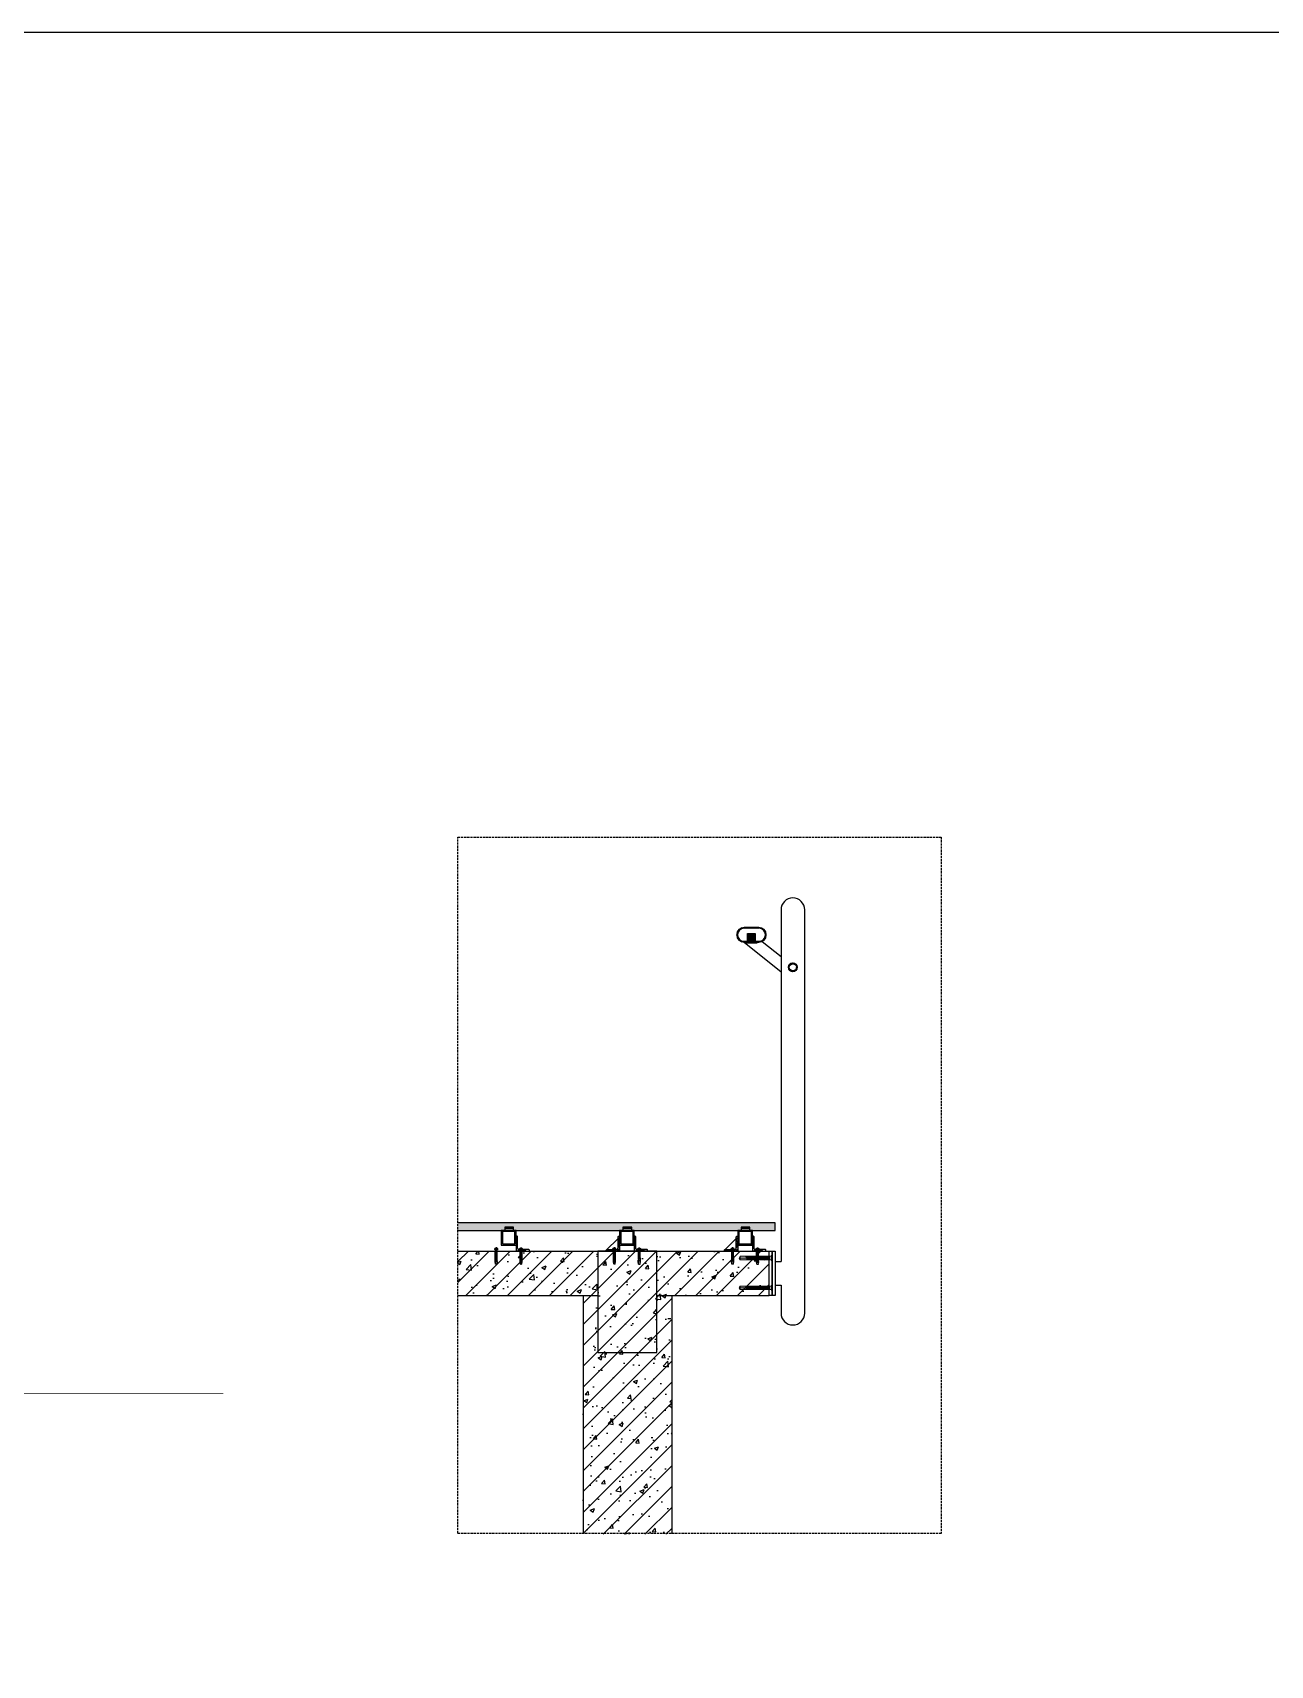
# Model space of a CAD drawing. Extents: x -1831 to 48883, y -18226 to 10907.
# Drawn here: x 4915 to 9102, y -217 to 5309 of the extents above; entities that cross this region are included whole.
import ezdxf

# ---------------------------------------------------------------- set-up
doc = ezdxf.new("R2010")
doc.units = 0
doc.header["$LTSCALE"] = 10
doc.header["$MEASUREMENT"] = 0
doc.linetypes.add('DASH', pattern=[0.35, 0.25, -0.1])
for name, color, linetype in [('0-1', 1, 'Continuous'), ('____服务设施', 4, 'Continuous'), ('HJ(XT)-配景(其它)', 8, 'Continuous')]:
    doc.layers.add(name, color=color, linetype=linetype)
doc.styles.add('dim_font', font='ISOCP', dxfattribs={"width": 0.8, "bigfont": 'HZTXT'})
pattern_1 = [(45.00000000000001, (-194492299.2820024, 130484054.8184752), (-10.77630734528299, 10.77630734528299), []), (45.00000000000001, (-194492295.6898984, 130484054.8184752), (-10.77630734528299, 10.77630734528299), []), (45.00000000000001, (-194492292.0977944, 130484054.8184752), (-10.77630734528299, 10.77630734528299), []), (45.00000000000001, (-194492288.5056824, 130484054.8184752), (-10.77630734528299, 10.77630734528299), [])]
pattern_2 = [(45.00000000000001, (-194491899.2820024, 130484054.8184752), (-10.77630734528299, 10.77630734528299), []), (45.00000000000001, (-194491895.6898984, 130484054.8184752), (-10.77630734528299, 10.77630734528299), []), (45.00000000000001, (-194491892.0977944, 130484054.8184752), (-10.77630734528299, 10.77630734528299), []), (45.00000000000001, (-194491888.5056824, 130484054.8184752), (-10.77630734528299, 10.77630734528299), [])]

# ---------------------------------------------------------------- blocks, each defined once
blk = doc.blocks.new('A$C0A9333B6')
at = {"layer": 'HJ(XT)-配景(其它)', "color": 1, "linetype": 'DASH'}
for p, q in [((-4.466163769594601, 2.95355942155328), (-10.4661637695946, 2.95355942155328)), ((-10.4661637695946, 2.95355942155328), (-10.4661637695946, -13.04644057844649)), ((-4.466163769594601, 2.95355942155328), (-4.46616376959463, -13.04644057844649)), ((-4.447743607665416, 4.551718475470523), (-4.447743607665416, -14.39421847546936)), ((-4.000000000029104, 4.551718475470523), (-4.447743607665416, 4.551718475470523)), ((-4.000000000029104, -14.39421847546936), (-4.000000000029104, 4.551718475470523)), ((64.16140201549149, 0.8720531440157373), (34.21205471561774, -0.04644057844673455)), ((64.16140201549149, 0.8720531440157373), (64.16140201549149, -1.127946855984263)), ((34.21205471561774, -2.046440578446735), (-12.50588482086263, -2.04644057844672)), ((-12.50588482086263, -2.04644057844672), (-12.50588482086263, -8.046440578446493)), ((34.21205471561774, -8.046440578446962), (-12.50588482086263, -8.046440578446493)), ((-4.46616376959463, -13.04644057844649), (-10.4661637695946, -13.04644057844649)), ((-4.447743607665416, -14.39421847546936), (-4.000000000029104, -14.39421847546936)), ((34.21205471561774, -0.04644057844673455), (2.494115179137367, -0.04644057844673455)), ((2.494115179137367, -0.04644057844673455), (2.494115179137367, -10.04644057844662)), ((33.98258605311227, -10.04644057844696), (2.494115179137367, -10.04644057844662)), ((64.16140201549149, -10.96493430090977), (34.21205471561774, -10.04644057844696)), ((73.1106774201248, -0.9226674559212853), (34.4415231569341, -2.046440578446735)), ((73.11067742012483, -9.170213700972866), (34.4415231569341, -8.046440578446962)), ((64.16140201549149, -8.964934300909775), (64.16140201549149, -10.96493430090977)), ((73.1106774201248, -0.9226674559212853), (73.11067742012483, -9.170213700972866))]:
    blk.add_line(p, q, dxfattribs=at)
for points in [[(-12.3670375586004, -1.927348196687433), (-11.72864771565415, -8.194504611333457, 10.80356157906058)], [(-11.66344052408309, -1.927348196687433), (-11.02505068113683, -8.194504611333457, 10.80356157906058)], [(-10.88986257246779, -1.768558456635049), (-10.46616376959463, -5.928064908131148, 10.80356157906058)]]:
    blk.add_lwpolyline(points, format="xyb", dxfattribs=at)
at = {"layer": 'HJ(XT)-配景(其它)', "color": 1, "style": 'dim_font', "width": 0.8, "flags": 9}
for tag in ['YSIZE', 'XSIZE']:
    blk.add_attdef(tag, (-4.471157936005909, -5.72180610343554), '', height=0.5, rotation=270, dxfattribs=at)
blk = doc.blocks.new('化学螺栓')
at = {"layer": '____服务设施', "lineweight": 0}
h = blk.add_hatch(dxfattribs=at)
h.set_pattern_fill('DOTS', color=150, scale=0.75, style=0)
h.set_pattern_definition([(0, (-146.4073792406434, 0), (0.5953124999999999, 1.190625), [0, -1.190625])])
h.paths.add_polyline_path([(-116.1744095653339, 5), (-39.22421636377476, 5), (-8, 5), (-8, 8), (-141.7885770871271, 8), (-141.7885770871271, 0), (-113.1886807844967, 0)])
h.paths.add_polyline_path([(-113.1886807844967, 0), (-141.7885770871271, 0), (-141.7885770871271, -8), (-39.22421636377476, -8), (-8, -8), (-8, -5), (-110.2029520036594, -5)])
h.paths.add_polyline_path([(-141.7885770871271, 0), (-146.4073792406434, 0), (-141.7885770871271, -8)])
h.paths.add_polyline_path([(-141.7885770871271, 8), (-146.4073792406434, 0), (-141.7885770871271, 0)])
at = {"layer": '____服务设施', "color": 150, "lineweight": 5}
for p, q in [((-146.4073792406434, 0), (-141.7885770871271, 8)), ((-141.7885770871271, 8), (-146.4073792406434, 0)), ((-141.7885770871271, -8), (-146.4073792406434, 0)), ((-146.4073792406434, 0), (-141.7885770871271, -8)), ((-146.4073792406434, 0), (-141.7885770871271, 0)), ((-141.7885770871271, 0), (-146.4073792406434, 0)), ((0, 8), (-141.7885770871271, 8)), ((-141.7885770871271, -8), (-141.7885770871271, 8)), ((-141.7885770871271, 8), (-141.7885770871271, 0)), ((-141.7885770871271, 0), (-141.7885770871271, 8)), ((-141.7885770871271, 0), (-141.7885770871271, -8)), ((-141.7885770871271, -8), (-141.7885770871271, 0)), ((-39.22421636377476, 5), (-116.1744095653339, 5)), ((-116.1744095653339, 5), (-39.22421636377476, 5)), ((-116.1744095653339, 5), (-110.2029520036594, -5)), ((-113.1886807844967, 0), (-116.1744095653339, 5)), ((-110.2029520036594, -5), (-113.1886807844967, 0)), ((0, 12.51021241830313), (3.002450980391586, 12.51021241830313)), ((3.002450980391586, 12.51021241830313), (3.002450980391586, -12.51021241830313)), ((1.818989403545856e-12, -8), (-141.7885770871271, -8)), ((-141.7885770871271, -8), (-39.22421636377476, -8)), ((-8, -5), (-110.2029520036594, -5)), ((-92.86857782635343, -3.196767996501876), (-92.88071309784755, -3.196767996501876)), ((0, -12.51021241830313), (3.002450980391586, -12.51021241830313))]:
    blk.add_line(p, q, dxfattribs=at)
at = {"layer": '____服务设施', "color": 150, "linetype": 'Continuous', "lineweight": 5}
blk.add_line((-8, -8), (-8, 8), dxfattribs=at)
at = {"layer": '____服务设施', "color": 150, "lineweight": 5}
for points in [[(-141.7885770871271, 8), (-146.4073792406434, 0), (-141.7885770871271, 0)], [(-146.4073792406434, 0), (-141.7885770871271, -8), (-141.7885770871271, 0)]]:
    blk.add_lwpolyline(points, close=True, dxfattribs=at)
for points in [[(-141.7885770871271, 8), (-141.7885770871271, 0), (-113.1886807844967, 0), (-116.1744095653339, 5), (-8, 5)], [(0, 12.51021241830313), (1.818989403545856e-12, -12.51021241830313)]]:
    blk.add_lwpolyline(points, dxfattribs=at)
for centre, start in [((-120.6775940359094, 0), 1.979208055719335), ((-117.6775940359094, 0), 332.507659482957), ((-114.6775940359094, 0), 317.0762330873596), ((-111.6775940359094, 0), 317.0762330873596), ((-108.6775940359094, 0), 317.0762330873596), ((-105.6775940359094, 0), 317.0762330873596), ((-102.6775940359094, 0), 317.0762330873596), ((-99.67759403590935, 0), 317.0762330873596), ((-96.67759403590935, 0), 317.0762330873596), ((-93.67759403590935, 0), 317.0762330873596), ((-90.67759403590935, 0), 317.0762330873596), ((-87.67759403590935, 0), 317.0762330873596), ((-84.67759403590935, 0), 317.0762330873596), ((-81.67759403590935, 0), 317.0762330873596), ((-78.67759403590935, 0), 317.0762330873596), ((-75.67759403590935, 0), 317.0762330873596), ((-72.67759403590935, 0), 317.0762330873596), ((-69.67759403590935, 0), 317.0762330873596), ((-66.67759403590935, 0), 317.0762330873596), ((-63.67759403590935, 0), 317.0762330873596), ((-60.67759403590935, 0), 317.0762330873596), ((-57.67759403590935, 0), 317.0762330873596), ((-54.67759403590935, 0), 317.0762330873596), ((-51.67759403590935, 0), 317.0762330873596), ((-48.67759403590935, 0), 317.0762330873596), ((-45.67759403591117, 0), 317.0762330873596), ((-42.67759403591117, 0), 317.0762330873596), ((-39.67759403591117, 0), 317.0762330873596), ((-36.67759403591117, 0), 317.0762330873596), ((-33.67759403591117, 0), 317.0762330873596), ((-30.67759403591117, 0), 317.0762330873596), ((-27.67759403591117, 0), 317.0762330873596), ((-24.67759403591117, 0), 317.0762330873596), ((-21.67759403591117, 0), 317.0762330873596), ((-18.67759403591117, 0), 317.0762330873596), ((-15.67759403591117, 0), 317.0762330873596)]:
    blk.add_arc(centre, 7.34187786111238, start, 42.92376691264041, dxfattribs=at)

msp = doc.modelspace()

# ---------------------------------------------------------------- hatches: boundary and pattern name
h = msp.add_hatch()
h.set_pattern_fill('ANSI32', color=8)
h.set_pattern_definition([(45, (-16.65536296850041, 7.369999180875311), (-3.367596045400933, 3.367596045400933), []), (45, (-14.41029796850034, 7.369999180875311), (-3.367596045400933, 3.367596045400933), [])])
h.paths.add_polyline_path([(7321.671658381245, 2277.752559968292), (7371.671658384746, 2277.752559968292, -0.4142135623264747), (7393.671658381245, 2255.752559975296, -0.4142135624167398), (7371.67165837752, 2233.752559968292), (7359.671658381245, 2233.752559968292), (7359.671658381245, 2230.752559968292), (7371.67165837752, 2230.752559968292, 0.41421356241674), (7396.671658381245, 2255.752559975743, 0.4142135622858061), (7371.671658381245, 2280.752559968292), (7321.671658381245, 2280.752559968292, 0.4142135623730951), (7296.671658381245, 2255.752559968292, 0.4142135623730951), (7321.671658381245, 2230.752559968292), (7333.671658381245, 2230.752559968292), (7333.671658381245, 2233.752559968292), (7321.671658381245, 2233.752559968292, -0.4142135623730951), (7299.671658381245, 2255.752559968292, -0.4142135623730952)])
at = {"ltscale": 0.02}
h = msp.add_hatch(dxfattribs=at)
h.set_pattern_fill('ANSI31', color=8)
h.set_pattern_definition([(45, (-53286.11393671204, -10048.2400056075), (-1.122532015133644, 1.122532015133644), [])])
h.paths.add_polyline_path([(7333.671658381245, 2230.752559968292), (7333.671658381245, 2260.752559968292), (7359.671658381245, 2260.752559968292), (7359.671658381245, 2230.752559968292), (7364.315484306368, 2230.752559968292), (7364.315484306368, 2227.752559968292), (7327.214922176434, 2227.752559968292), (7327.214922176434, 2230.752559968292)])
h = msp.add_hatch()
h.set_pattern_fill('ANSI32', color=8)
h.set_pattern_definition([(45, (-8695.731593316636, 189.532054373085), (-3.367596045400933, 3.367596045400933), []), (45, (-8693.486528316636, 189.532054373085), (-3.367596045400933, 3.367596045400933), [])])
h.paths.add_polyline_path([(7471.671658381245, 2145.752559968292, 1), (7501.671658381245, 2145.752559968292, 1)])
h.paths.add_polyline_path([(7498.671658381245, 2145.752559968292, -1), (7474.671658381245, 2145.752559968292, -1)], flags=16)
h = msp.add_hatch()
h.set_pattern_fill('木纹02', color=8, scale=15)
h.set_pattern_definition([(0, (0, 0), (0, 60), [12, -18, 6, -24]), (0, (42, 1.5), (0, 60), [12, -48]), (0, (36, 4.5), (0, 60), [6, -54]), (0, (3, 6), (0, 60), [3, -42, 3, -12]), (0, (24, 9), (0, 60), [12, -18, 3, -27]), (0, (9, 10.5), (0, 60), [9, -51]), (0, (24, 12), (0, 60), [18, -42]), (0, (6, 13.5), (0, 60), [12, -48]), (0, (30, 15), (0, 60), [30, -30]), (0, (12, 18), (0, 60), [6, -18, 12, -24]), (0, (54, 19.5), (0, 60), [12, -48]), (0, (42, 21), (0, 60), [6, -54]), (0, (30, 22.5), (0, 60), [6, -54]), (0, (0, 24), (0, 60), [12, -48]), (0, (30, 25.5), (0, 60), [12, -48]), (0, (30, 28.5), (0, 60), [12, -12, 12, -24]), (0, (18, 31.5), (0, 60), [6, -30, 12, -12]), (0, (30, 33), (0, 60), [18, -42]), (0, (30, 36), (0, 60), [12, -48]), (0, (6, 37.5), (0, 60), [18, -24, 6, -12]), (0, (6, 40.5), (0, 60), [30, -30]), (0, (42, 42), (0, 60), [6, -54]), (0, (24, 43.5), (0, 60), [12, -48]), (0, (12, 45), (0, 60), [6, -24, 6, -24]), (0, (6, 46.5), (0, 60), [6, -18, 12, -24]), (0, (18, 48), (0, 60), [6, -30, 6, -18]), (0, (30, 49.5), (0, 60), [18, -42]), (0, (6, 52.5), (0, 60), [12, -48]), (0, (36, 54), (0, 60), [6, -54]), (0, (48, 55.5), (0, 60), [6, -54]), (14.03624347, (42, 4.5), (59.99999999828779, -2.194254777876381e-09), [6.180000000000001, -241.20633156]), (14.03624347, (48, 18), (59.99999999828779, -2.194254777876381e-09), [6.180000000000001, -241.20633156]), (14.03624347, (42, 54), (59.99999999828779, -2.194254777876381e-09), [6.180000000000001, -241.20633156]), (14.03624347, (24, 31.5), (59.99999999828779, -2.194254777876381e-09), [6.180000000000001, -241.20633156]), (14.03624347, (36, 40.5), (59.99999999828779, -2.194254777876381e-09), [6.180000000000001, -241.20633156]), (14.03624347, (42, 36), (59.99999999828779, -2.194254777876381e-09), [6.180000000000001, -241.20633156]), (14.03624347, (12, 46.5), (59.99999999828779, -2.194254777876381e-09), [6.180000000000001, -241.20633156]), (14.03624347, (36, 43.5), (59.99999999828779, -2.194254777876381e-09), [6.180000000000001, -241.20633156]), (14.03624347, (48, 21), (59.99999999828779, -2.194254777876381e-09), [12.36, -235.02633156]), (14.03624347, (42, 25.5), (59.99999999828779, -2.194254777876381e-09), [12.36, -235.02633156]), (14.03624347, (42, 28.5), (59.99999999828779, -2.194254777876381e-09), [12.36, -235.02633156]), (165.96375653, (24, 9), (-59.99999999828779, -2.194274761890824e-09), [6.180000000000001, -12.36, 6.180000000000001, -222.66633156]), (165.96375653, (12, 18), (-59.99999999828779, -2.194274761890824e-09), [6.180000000000001, -241.20633156]), (165.96375653, (12, 45), (-59.99999999828779, -2.194274761890824e-09), [12.36, -235.02633156]), (194.03624347, (42, 1.5), (-59.99999999828779, 2.194261439214529e-09), [6.180000000000001, -241.20633156]), (345.96375653, (54, 1.5), (59.9999999982878, 2.194239789865549e-09), [6.180000000000001, -241.20633156]), (345.96375653, (36, 22.5), (59.9999999982878, 2.194239789865549e-09), [6.180000000000001, -241.20633156]), (345.96375653, (48, 33), (59.9999999982878, 2.194239789865549e-09), [6.180000000000001, -241.20633156]), (345.96375653, (24, 37.5), (59.9999999982878, 2.194239789865549e-09), [6.180000000000001, -241.20633156]), (345.96375653, (18, 45), (59.9999999982878, 2.194239789865549e-09), [6.180000000000001, -241.20633156]), (345.96375653, (24, 48), (59.9999999982878, 2.194239789865549e-09), [6.180000000000001, -241.20633156]), (345.96375653, (24, 37.5), (59.9999999982878, 2.194239789865549e-09), [6.180000000000001, -241.20633156]), (345.96375653, (42, 46.5), (59.9999999982878, 2.194239789865549e-09), [24.72, -222.66633156]), (345.96375653, (6, 6), (59.9999999982878, 2.194239789865549e-09), [24.72, -222.66633156]), (345.96375653, (12, 10.5), (59.9999999982878, 2.194239789865549e-09), [24.72, -222.66633156]), (345.96375653, (18, 13.5), (59.9999999982878, 2.194239789865549e-09), [6.180000000000001, -12.36, 12.36, -216.48633156]), (345.96375653, (18, 18), (59.9999999982878, 2.194239789865549e-09), [12.36, -12.36, 12.36, -210.30633156]), (345.96375653, (12, 24), (59.9999999982878, 2.194239789865549e-09), [24.72, -222.66633156]), (345.96375653, (6, 28.5), (59.9999999982878, 2.194239789865549e-09), [24.72, -222.66633156]), (345.96375653, (6, 31.5), (59.9999999982878, 2.194239789865549e-09), [24.72, -222.66633156]), (345.96375653, (48, 49.5), (59.9999999982878, 2.194239789865549e-09), [6.180000000000001, -241.20633156]), (345.96376753, (54, 55.5), (59.99999999828668, 1.152136732185394e-05), [12.36, -235.02633156]), (345.96376753, (18, 52.5), (59.99999999828668, 1.152136732185394e-05), [12.36, -235.02633156]), (345.96375753, (12, 0), (59.99999999828778, 1.049391821772439e-06), [24.72, -222.66633156]), (345.96375753, (48, 42), (59.99999999828778, 1.049391821772439e-06), [18.54, -228.84633156]), (345.96375753, (54, 37.5), (59.99999999828778, 1.049391821772439e-06), [37.08, -210.30633156])])
h.paths.add_polyline_path([(6353.544700248502, 1280.52704996711), (6353.544700248502, 1255.52704996711), (7426.671658381245, 1255.52704996711), (7426.671658381245, 1280.52704996711)])
h = msp.add_hatch()
h.set_pattern_fill('钢筋混凝土', color=8, scale=20)
h.set_pattern_definition([(45, (3738.942355080864, 374.1827369743635), (-35.35533905932737, 35.35533905932738), []), (49.99999999999999, (3738.942355080864, 374.1827369743635), (143.4520365201507, -12.55042699651902), [15, -165]), (355, (3738.942355080864, 374.1827369743635), (-27.7502667226, 150.4384267400024), [12, -132]), (100.4514, (3750.896691068432, 373.1368689352323), (115.7018763428043, 137.8879084121907), [12.748038, -140.2284224]), (46.18420000000002, (3738.942355080864, 414.1827369743635), (213.4482097251289, -33.10380286580362), [22.49999999999993, -247.4999999999994]), (96.6356, (3756.729704066536, 411.4240755850126), (186.9325411097407, 194.8235741800883), [19.1220576, -210.3426]), (351.1842, (3738.942355080864, 414.1827369743635), (186.9323890267254, 194.8237201850649), [18, -198]), (21, (3758.942355080864, 404.1827369743635), (119.3814104236923, -80.52377813306776), [15, -165]), (326.0000000000001, (3758.942355080864, 404.1827369743635), (48.66306638431634, 145.0300090093706), [12, -132]), (71.4514, (3768.890801652691, 397.4724157863905), (168.044525716298, 64.50609934199048), [12.748038, -140.2284224]), (37.50000000000001, (3738.942355080864, 374.1827369743635), (2.431971063458134, 66.5787707662623), [0, -130.4, 0, -134, 0, -132.5]), (7.499999999999999, (3738.942355080864, 374.1827369743635), (52.61390748842972, 78.88234237647205), [0, -76.39999999999999, 0, -127.4, 0, -50.5]), (327.5, (3694.342355057022, 374.1827369743635), (106.7644872344818, -4.510974346875951), [0, -50, 0, -156, 0, -207]), (317.5, (3674.342355057022, 374.1827369743635), (116.6372338684772, 20.02099646646354), [0, -65, 0, -103.6, 0, -147])])
h.paths.add_polyline_path([(7076.671658381245, 227.5164682680418), (6776.671658381245, 227.5164682680418), (6776.671658381245, 1035.52704996711), (6353.544700248502, 1035.52704996711), (6353.544700248502, 1185.52704996711), (7406.671658381245, 1185.52704996711), (7406.671658381245, 1035.52704996711), (7076.671658381245, 1035.52704996711)])
at = {"layer": '0-1'}
h = msp.add_hatch(dxfattribs=at)
h.set_pattern_fill('ANSI34', color=256, scale=0.8, style=0)
h.set_pattern_definition([(45.00000000000001, (-194492699.2820024, 130484054.8184752), (-10.77630734528299, 10.77630734528299), []), (45.00000000000001, (-194492695.6898984, 130484054.8184752), (-10.77630734528299, 10.77630734528299), []), (45.00000000000001, (-194492692.0977944, 130484054.8184752), (-10.77630734528299, 10.77630734528299), []), (45.00000000000001, (-194492688.5056824, 130484054.8184752), (-10.77630734528299, 10.77630734528299), [])])
edge = h.paths.add_edge_path()
edge.add_line((6550.225146695397, 1235.52704996711), (6550.225146456978, 1185.52704996711))
edge.add_line((6550.225146456978, 1185.52704996711), (6595.225146456978, 1185.527049609482))
edge.add_line((6595.225146456978, 1185.527049609482), (6595.225146456978, 1188.877049633324))
edge.add_arc((6593.575146421215, 1188.877049692928), 1.650000035762788, 359.9999979302615, 449.9999979302457)
edge.add_line((6593.57514648082, 1190.527049728691), (6560.225146456978, 1190.5270498479))
edge.add_arc((6560.22514648678, 1195.527049818098), 4.999999970197678, 179.9999996584905, 269.99999965849054, ccw=False)
edge.add_line((6555.225146516583, 1195.5270498479), (6555.225146695397, 1233.877049871742))
edge.add_arc((6553.575146719239, 1233.877049871742), 1.649999976158142, 1.57909723194153e-11, 90)
edge.add_line((6553.575146719239, 1235.5270498479), (6550.225146695397, 1235.52704996711))
h = msp.add_hatch(dxfattribs=at)
h.set_pattern_fill('ANSI34', color=256, scale=0.8, style=0)
h.set_pattern_definition(pattern_1)
edge = h.paths.add_edge_path()
edge.add_line((6900.22514621856, 1235.52704996711), (6900.225146456978, 1185.52704996711))
edge.add_line((6900.225146456978, 1185.52704996711), (6855.225146456978, 1185.527049609482))
edge.add_line((6855.225146456978, 1185.527049609482), (6855.225146456978, 1188.877049633324))
edge.add_arc((6856.875146492741, 1188.877049692928), 1.650000035762788, 90.00000206975432, 180.0000020697385, ccw=False)
edge.add_line((6856.875146433136, 1190.527049728691), (6890.225146456978, 1190.5270498479))
edge.add_arc((6890.225146427176, 1195.527049818098), 4.999999970197678, 270.0000003415095, 360.0000003415095)
edge.add_line((6895.225146397373, 1195.5270498479), (6895.22514621856, 1233.877049871742))
edge.add_arc((6896.875146194718, 1233.877049871742), 1.649999976158142, 90, 179.9999999999842, ccw=False)
edge.add_line((6896.875146194718, 1235.5270498479), (6900.22514621856, 1235.52704996711))
h = msp.add_hatch(dxfattribs=at)
h.set_pattern_fill('ANSI34', color=256, scale=0.8, style=0)
h.set_pattern_definition(pattern_1)
edge = h.paths.add_edge_path()
edge.add_line((6950.225146695397, 1235.52704996711), (6950.225146456978, 1185.52704996711))
edge.add_line((6950.225146456978, 1185.52704996711), (6995.225146456978, 1185.527049609482))
edge.add_line((6995.225146456978, 1185.527049609482), (6995.225146456978, 1188.877049633324))
edge.add_arc((6993.575146421215, 1188.877049692928), 1.650000035762788, 359.9999979302615, 449.9999979302457)
edge.add_line((6993.57514648082, 1190.527049728691), (6960.225146456978, 1190.5270498479))
edge.add_arc((6960.22514648678, 1195.527049818098), 4.999999970197678, 179.9999996584905, 269.99999965849054, ccw=False)
edge.add_line((6955.225146516583, 1195.5270498479), (6955.225146695397, 1233.877049871742))
edge.add_arc((6953.575146719239, 1233.877049871742), 1.649999976158142, 1.57909723194153e-11, 90)
edge.add_line((6953.575146719239, 1235.5270498479), (6950.225146695397, 1235.52704996711))
h = msp.add_hatch(dxfattribs=at)
h.set_pattern_fill('ANSI34', color=256, scale=0.8, style=0)
h.set_pattern_definition(pattern_2)
edge = h.paths.add_edge_path()
edge.add_line((7300.22514621856, 1235.52704996711), (7300.225146456978, 1185.52704996711))
edge.add_line((7300.225146456978, 1185.52704996711), (7255.225146456978, 1185.527049609482))
edge.add_line((7255.225146456978, 1185.527049609482), (7255.225146456978, 1188.877049633324))
edge.add_arc((7256.875146492741, 1188.877049692928), 1.650000035762788, 90.00000206975432, 180.0000020697385, ccw=False)
edge.add_line((7256.875146433136, 1190.527049728691), (7290.225146456978, 1190.5270498479))
edge.add_arc((7290.225146427176, 1195.527049818098), 4.999999970197678, 270.0000003415095, 360.0000003415095)
edge.add_line((7295.225146397373, 1195.5270498479), (7295.22514621856, 1233.877049871742))
edge.add_arc((7296.875146194718, 1233.877049871742), 1.649999976158142, 90, 179.9999999999842, ccw=False)
edge.add_line((7296.875146194718, 1235.5270498479), (7300.22514621856, 1235.52704996711))
h = msp.add_hatch(dxfattribs=at)
h.set_pattern_fill('ANSI34', color=256, scale=0.8, style=0)
h.set_pattern_definition(pattern_2)
edge = h.paths.add_edge_path()
edge.add_line((7350.225146695397, 1235.52704996711), (7350.225146456978, 1185.52704996711))
edge.add_line((7350.225146456978, 1185.52704996711), (7395.225146456978, 1185.527049609482))
edge.add_line((7395.225146456978, 1185.527049609482), (7395.225146456978, 1188.877049633324))
edge.add_arc((7393.575146421215, 1188.877049692928), 1.650000035762788, 359.9999979302615, 449.9999979302457)
edge.add_line((7393.57514648082, 1190.527049728691), (7360.225146456978, 1190.5270498479))
edge.add_arc((7360.22514648678, 1195.527049818098), 4.999999970197678, 179.9999996584905, 269.99999965849054, ccw=False)
edge.add_line((7355.225146516583, 1195.5270498479), (7355.225146695397, 1233.877049871742))
edge.add_arc((7353.575146719239, 1233.877049871742), 1.649999976158142, 1.57909723194153e-11, 90)
edge.add_line((7353.575146719239, 1235.5270498479), (7350.225146695397, 1235.52704996711))

# ---------------------------------------------------------------- linework, layer by layer
msp.add_lwpolyline([(34395.74510664646, 5309.003172684221), (-1831.379536391942, 5309.003172684221), (-1831.379536391942, -5742.102019984086), (34395.74510664646, -5742.102019984086)], close=True)
at = {"color": 1, "linetype": 'DASH', "ltscale": 3}
msp.add_lwpolyline([(6353.544700248502, 2586.388514556646), (7988.994118182112, 2586.388514556646), (7988.994118182112, 229.9315249352803), (6353.544700248502, 229.9315249352803)], close=True, dxfattribs=at)
at = {"color": 6}
msp.add_lwpolyline([(7446.671658381245, 1070.52704996711), (7446.671658381245, 975.5270499671096, 0.9999999999999999), (7526.671658381245, 975.5270499671096), (7526.671658381245, 2340.52704996711, 0.9999999999999999), (7446.671658381245, 2340.52704996711), (7446.671658381245, 1150.52704996711)], format="xyb", dxfattribs=at)
at = {"color": 4}
msp.add_lwpolyline([(7359.671658381245, 2230.752559968292), (7371.671658381245, 2230.752559968292, 0.414213562373095), (7396.671658381245, 2255.752559975743), (7396.671658381245, 2255.752559968292, 0.4142135623730951), (7371.671658381245, 2280.752559968292), (7321.671658381245, 2280.752559968292, 0.414213562373095), (7296.671658381245, 2255.752559968292), (7296.671658381245, 2255.752559968292, 0.4142135623730951), (7321.671658381245, 2230.752559968292), (7333.671658381245, 2230.752559968292)], format="xyb", dxfattribs=at)
at = {"color": 8}
msp.add_lwpolyline([(7359.671658381245, 2233.752559968292), (7371.671658380797, 2233.752559968292, 0.4142135623731011), (7393.671658381245, 2255.752559975296, 0.4142135623730951), (7371.671658381245, 2277.752559968292), (7321.671658381245, 2277.752559968292, 0.4142135623730951), (7299.671658381245, 2255.752559968292, 0.4142135623730951), (7321.671658381245, 2233.752559968292), (7333.671658381245, 2233.752559968292)], format="xyb", dxfattribs=at)
for points in [[(7321.671658381245, 2230.752559968292), (7446.671658381245, 2130.752559968292)], [(7382.574508033944, 2233.255274145596), (7446.671658381245, 2181.977553867755)]]:
    msp.add_lwpolyline(points, dxfattribs=at)
at = {"color": 4, "ltscale": 0.001}
msp.add_lwpolyline([(7333.671658381245, 2230.752559968292), (7333.671658381245, 2260.752559968292), (7359.671658381245, 2260.752559968292), (7359.671658381245, 2230.752559968292), (7364.315484306368, 2230.752559968292), (7364.315484306368, 2227.752559968292), (7327.214922176434, 2227.752559968292), (7327.214922176434, 2230.752559968292)], close=True, dxfattribs=at)
at = {"color": 4}
for points in [[(6353.544700248502, 1255.52704996711), (7426.671658381245, 1255.52704996711), (7426.671658381245, 1280.52704996711), (6353.544700248502, 1280.52704996711)], [(6353.544700248502, 1185.52704996711), (7406.671658381245, 1185.52704996711)], [(7026.671658381245, 842.5270499671096), (7026.671658381245, 842.5270499671096), (7026.671658381245, 842.5270499671096), (7026.671658381245, 1185.52704996711), (6826.671658381245, 1185.52704996711), (6826.671658381245, 842.5270499671096), (7026.671658381245, 842.5270499671096)], [(7406.671658381245, 1035.52704996711), (7406.671658381245, 1185.52704996711)], [(7406.671658381245, 1035.52704996711), (7406.671658381245, 1185.52704996711)], [(6353.544700248502, 1035.52704996711), (6826.671658381245, 1035.52704996711)], [(6776.671658381245, 1035.52704996711), (6776.671658381245, 229.9315249352803)], [(7026.671658381245, 1035.52704996711), (7406.671658381245, 1035.52704996711)], [(7076.671658381245, 1035.52704996711), (7076.671658381245, 229.9315249352803)]]:
    msp.add_lwpolyline(points, dxfattribs=at)
at = {"color": 6}
for points in [[(7406.671658381245, 1185.52704996711), (7416.671658381245, 1185.52704996711), (7416.671658381245, 1035.52704996711), (7406.671658381245, 1035.52704996711), (7406.671658381245, 1185.52704996711)], [(7416.671658381245, 1185.52704996711), (7426.671658381245, 1185.52704996711), (7426.671658381245, 1035.52704996711), (7416.671658381245, 1035.52704996711), (7416.671658381245, 1185.52704996711)], [(7426.671658381245, 1150.52704996711), (7446.671658381245, 1150.52704996711)], [(7426.671658381245, 1070.52704996711), (7446.671658381245, 1070.52704996711)]]:
    msp.add_lwpolyline(points, dxfattribs=at)
at = {"color": 251, "linetype": 'DASH', "const_width": 3}
msp.add_lwpolyline([(5559.444097165717, 702.7836006927864), (430.9007523765904, 702.7836006927864)], dxfattribs=at)
at = {"color": 6}
msp.add_circle((7486.671658381245, 2145.752559968292), 15, dxfattribs=at)
at = {"color": 8}
msp.add_circle((7486.671658381245, 2145.752559968292), 12, dxfattribs=at)
at = {"layer": '0-1'}
for points in [[(6500.225146456978, 1255.52704996711), (6500.225146456978, 1205.52704996711), (6550.225146456978, 1205.52704996711), (6550.225146456978, 1255.52704996711), (6500.225146456978, 1255.52704996711)], [(6511.802127047798, 1266.348167606651), (6541.541189774296, 1266.348167606651)], [(6511.802127047798, 1264.686855264961), (6541.541189774296, 1264.686855264961)], [(6511.802127047798, 1263.468559690773), (6541.541189774296, 1263.468559690773)], [(6900.225146456978, 1255.52704996711), (6900.225146456978, 1205.52704996711), (6950.225146456978, 1205.52704996711), (6950.225146456978, 1255.52704996711), (6900.225146456978, 1255.52704996711)], [(6911.802127047798, 1266.348167606651), (6941.541189774296, 1266.348167606651)], [(6911.802127047798, 1264.686855264961), (6941.541189774296, 1264.686855264961)], [(6911.802127047798, 1263.468559690773), (6941.541189774296, 1263.468559690773)], [(7300.225146456978, 1255.52704996711), (7300.225146456978, 1205.52704996711), (7350.225146456978, 1205.52704996711), (7350.225146456978, 1255.52704996711), (7300.225146456978, 1255.52704996711)], [(7311.802127047798, 1266.348167606651), (7341.541189774296, 1266.348167606651)], [(7311.802127047798, 1264.686855264961), (7341.541189774296, 1264.686855264961)], [(7311.802127047798, 1263.468559690773), (7341.541189774296, 1263.468559690773)]]:
    msp.add_lwpolyline(points, dxfattribs=at)
for points in [[(6504.225146456978, 1251.52704996711), (6504.225146456978, 1209.52704996711), (6546.225146456978, 1209.52704996711), (6546.225146456978, 1251.52704996711)], [(6511.802127047798, 1255.52704996711), (6541.541189774296, 1255.52704996711), (6541.541189774296, 1266.348167606651), (6511.802127047798, 1266.348167606651)], [(6904.225146456978, 1251.52704996711), (6904.225146456978, 1209.52704996711), (6946.225146456978, 1209.52704996711), (6946.225146456978, 1251.52704996711)], [(6911.802127047798, 1255.52704996711), (6941.541189774296, 1255.52704996711), (6941.541189774296, 1266.348167606651), (6911.802127047798, 1266.348167606651)], [(7304.225146456978, 1251.52704996711), (7304.225146456978, 1209.52704996711), (7346.225146456978, 1209.52704996711), (7346.225146456978, 1251.52704996711)], [(7311.802127047798, 1255.52704996711), (7341.541189774296, 1255.52704996711), (7341.541189774296, 1266.348167606651), (7311.802127047798, 1266.348167606651)]]:
    msp.add_lwpolyline(points, close=True, dxfattribs=at)
for points in [[(6550.225146695397, 1235.52704996711), (6550.225146456978, 1185.52704996711), (6595.225146456978, 1185.527049609482), (6595.225146456978, 1188.877049633324, 0.4142135623729739), (6593.57514648082, 1190.527049728691), (6560.225146456978, 1190.5270498479, -0.4142135623730935), (6555.225146516583, 1195.5270498479), (6555.225146695397, 1233.877049871742, 0.4142135623729739), (6553.575146719239, 1235.5270498479)], [(6900.22514621856, 1235.52704996711), (6900.225146456978, 1185.52704996711), (6855.225146456978, 1185.527049609482), (6855.225146456978, 1188.877049633324, -0.4142135623729739), (6856.875146433136, 1190.527049728691), (6890.225146456978, 1190.5270498479, 0.4142135623730935), (6895.225146397373, 1195.5270498479), (6895.22514621856, 1233.877049871742, -0.4142135623729739), (6896.875146194718, 1235.5270498479)], [(6950.225146695397, 1235.52704996711), (6950.225146456978, 1185.52704996711), (6995.225146456978, 1185.527049609482), (6995.225146456978, 1188.877049633324, 0.4142135623729739), (6993.57514648082, 1190.527049728691), (6960.225146456978, 1190.5270498479, -0.4142135623730935), (6955.225146516583, 1195.5270498479), (6955.225146695397, 1233.877049871742, 0.4142135623729739), (6953.575146719239, 1235.5270498479)], [(7300.22514621856, 1235.52704996711), (7300.225146456978, 1185.52704996711), (7255.225146456978, 1185.527049609482), (7255.225146456978, 1188.877049633324, -0.4142135623729739), (7256.875146433136, 1190.527049728691), (7290.225146456978, 1190.5270498479, 0.4142135623730935), (7295.225146397373, 1195.5270498479), (7295.22514621856, 1233.877049871742, -0.4142135623729739), (7296.875146194718, 1235.5270498479)], [(7350.225146695397, 1235.52704996711), (7350.225146456978, 1185.52704996711), (7395.225146456978, 1185.527049609482), (7395.225146456978, 1188.877049633324, 0.4142135623729739), (7393.57514648082, 1190.527049728691), (7360.225146456978, 1190.5270498479, -0.4142135623730935), (7355.225146516583, 1195.5270498479), (7355.225146695397, 1233.877049871742, 0.4142135623729739), (7353.575146719239, 1235.5270498479)]]:
    msp.add_lwpolyline(points, format="xyb", close=True, dxfattribs=at)

# ---------------------------------------------------------------- block references
at = {"yscale": 0.6400000000000001, "zscale": 0.6400000000000001}
for p, xscale, rotation in [((6486.37474648597, 1187.967049785912), 0.6400000000000001, 270), ((6564.075546427986, 1187.967049785912), -0.6400000000000001, 90), ((6886.37474648597, 1187.967049785912), 0.6400000000000001, 270), ((6964.075546427986, 1187.967049785912), -0.6400000000000001, 90), ((7286.37474648597, 1187.967049785912), 0.6400000000000001, 270), ((7364.075546427986, 1187.967049785912), -0.6400000000000001, 90)]:
    msp.add_blockref('A$C0A9333B6', p, dxfattribs=dict(at, xscale=xscale, rotation=rotation))
at = {"color": 8, "xscale": 0.75, "yscale": 0.75, "zscale": 0.75}
msp.add_blockref('化学螺栓', (7414.419820145951, 1161.75073382429), dxfattribs=at)
at = {"color": 8, "xscale": -0.75, "yscale": 0.75, "zscale": 0.75, "rotation": 180}
msp.add_blockref('化学螺栓', (7414.419820145951, 1060.918317051447), dxfattribs=at)

doc.saveas('drawing.dxf')
